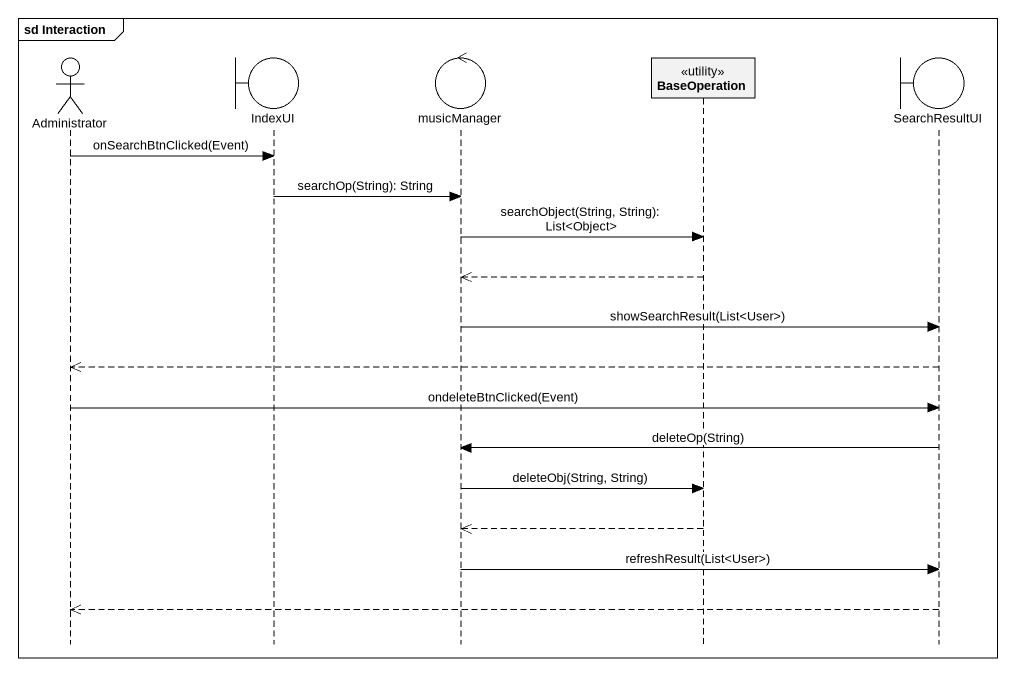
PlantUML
@startuml
mainframe sd Interaction
hide footbox
actor Administrator
boundary IndexUI
control musicManager
participant BaseOperation <<utility>>
boundary SearchResultUI

Administrator -> IndexUI : onSearchBtnClicked(Event)
IndexUI -> musicManager : searchOp(String): String
musicManager -> BaseOperation : searchObject(String, String): List<Object>
BaseOperation -->> musicManager
musicManager -> SearchResultUI : showSearchResult(List<User>)
SearchResultUI -->> Administrator
Administrator -> SearchResultUI : ondeleteBtnClicked(Event)
SearchResultUI -> musicManager : deleteOp(String)
musicManager -> BaseOperation : deleteObj(String, String)
BaseOperation -->> musicManager
musicManager -> SearchResultUI : refreshResult(List<User>)
SearchResultUI -->> Administrator
@enduml
